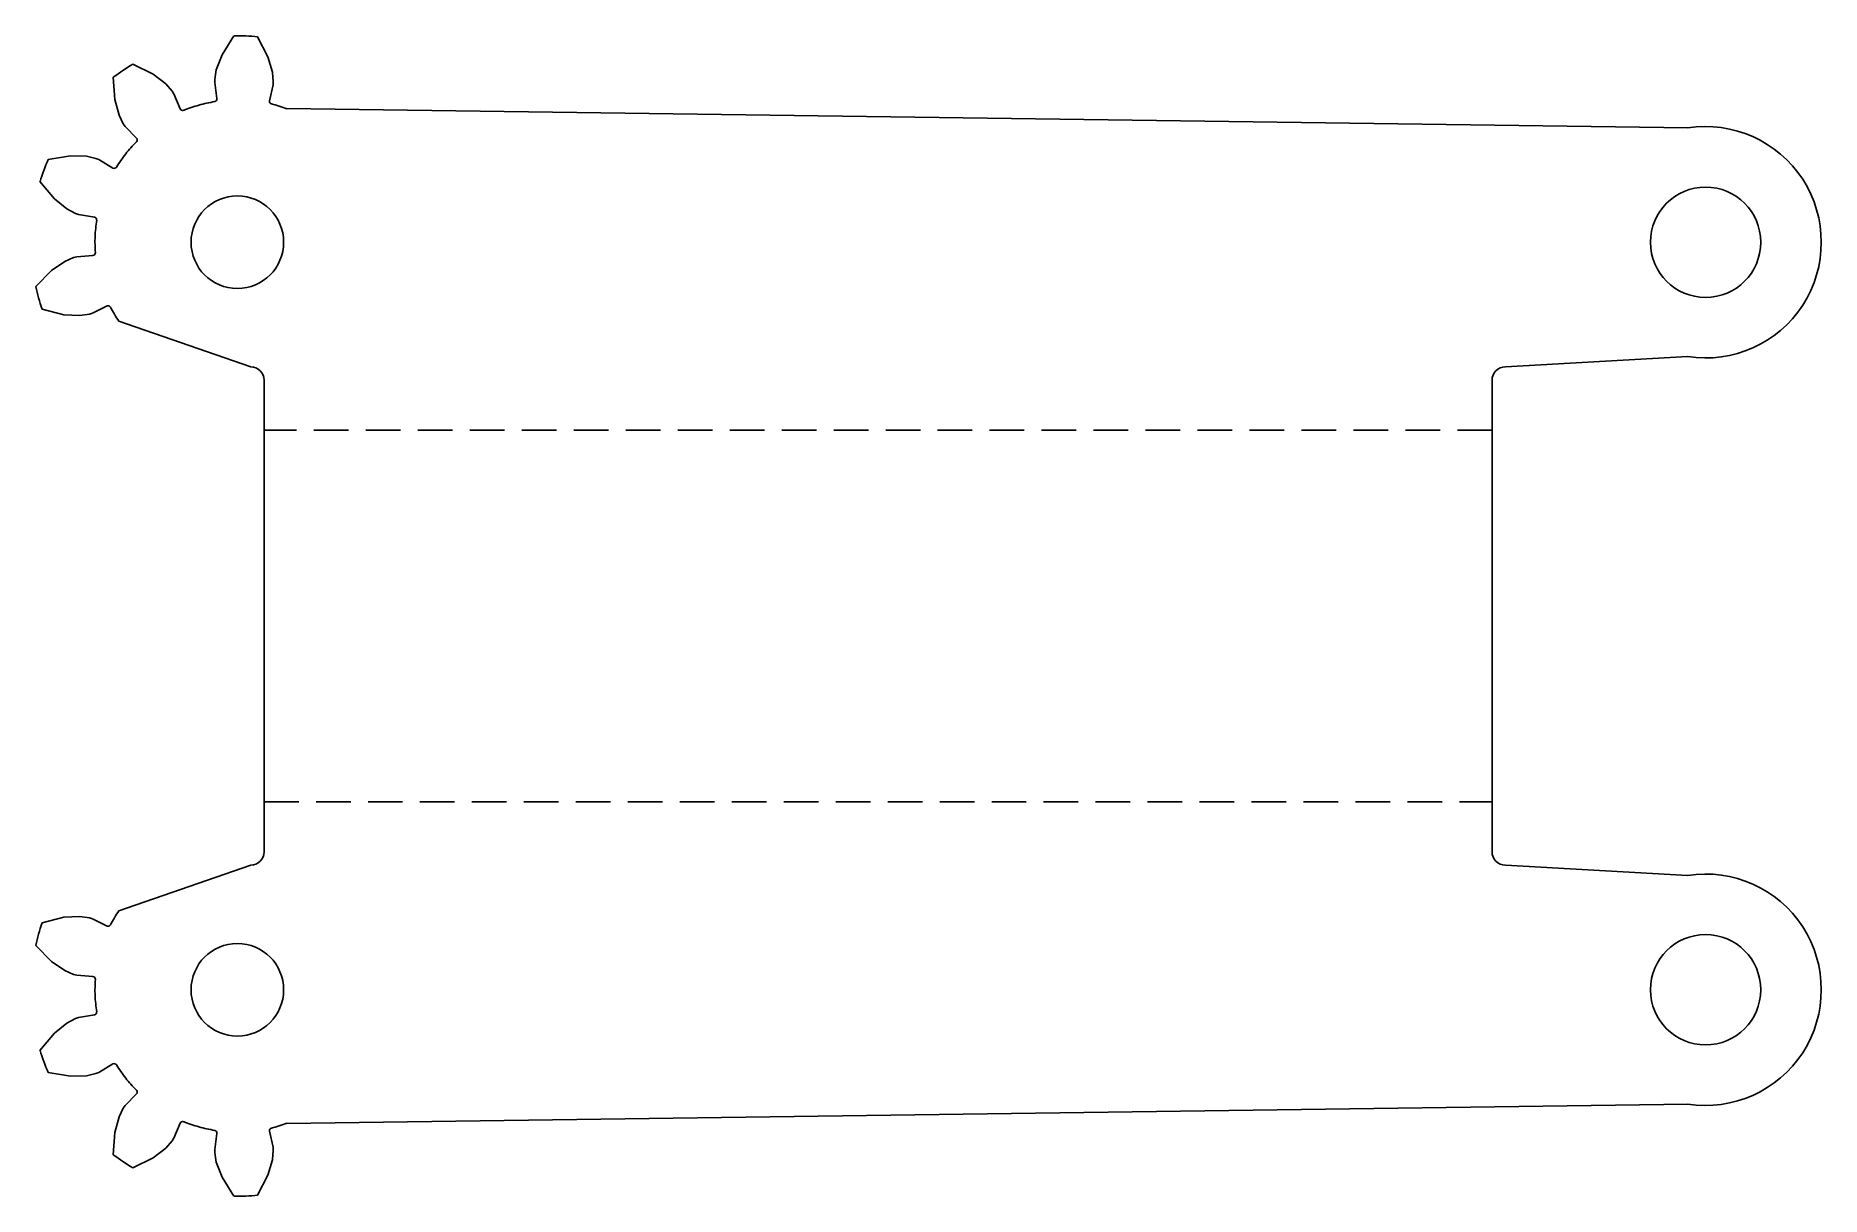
# Model space of a CAD drawing. Header units: millimetres. Extents: x -23 to 178, y -65 to 65.
import ezdxf

# ---------------------------------------------------------------- set-up
doc = ezdxf.new("R2010")
doc.units = ezdxf.units.MM
doc.linetypes.add('DASHED', pattern=[5.840677, 3.893785, -1.946892])
doc.layers.add('bendUp', color=5, linetype='DASHED')
doc.layers.add('outline', color=7, linetype='Continuous')

msp = doc.modelspace()

# ---------------------------------------------------------------- linework, layer by layer
at = {"layer": 'bendUp'}
for p, q in [((141, 20.87), (3, 20.87)), ((3, -20.87), (141, -20.87))]:
    msp.add_line(p, q, dxfattribs=at)
at = {"layer": 'outline'}
for p, q in [((-0.38, 65.19), (-1.72, 63.05)), ((3.44, 62.84), (2.28, 65.08)), ((-1.72, 63.05), (-2.37, 61.37)), ((3.95, 61.11), (3.44, 62.84)), ((-13.94, 60.54), (-13.77, 58.02)), ((-9.47, 60.88), (-11.73, 62.01)), ((-8.04, 59.78), (-9.47, 60.88)), ((-2.37, 61.37), (-2.55, 60.3)), ((-2.55, 60.3), (-2.55, 59.94)), ((4.04, 60.03), (3.95, 61.11)), ((-7.33, 58.96), (-8.04, 59.78)), ((-7.15, 58.65), (-7.33, 58.96)), ((-6.43, 56.97), (-7.15, 58.65)), ((-2.55, 59.94), (-2.29, 58.13)), ((3.61, 57.89), (4.01, 59.67)), ((4.01, 59.67), (4.04, 60.03)), ((-13.77, 58.02), (-13.3, 56.28)), ((-13.3, 56.28), (-12.82, 55.31)), ((163, 54.84), (5.56, 57)), ((-12.82, 55.31), (-12.61, 55.01)), ((-12.61, 55.01), (-11.34, 53.7)), ((-18.76, 51.71), (-21.25, 51.29)), ((-16.96, 51.66), (-18.76, 51.71)), ((-15.9, 51.41), (-16.96, 51.66)), ((-15.57, 51.27), (-15.9, 51.41)), ((-14, 50.33), (-15.57, 51.27)), ((-22.18, 48.8), (-20.56, 46.86)), ((-20.56, 46.86), (-19.16, 45.73)), ((-19.16, 45.73), (-18.2, 45.23)), ((-18.2, 45.23), (-17.86, 45.12)), ((-17.86, 45.12), (-16.05, 44.8)), ((-18.4, 40.26), (-19.4, 39.84)), ((-18.05, 40.35), (-18.4, 40.26)), ((-16.23, 40.51), (-18.05, 40.35)), ((-20.89, 38.83), (-22.66, 37.02)), ((-19.4, 39.84), (-20.89, 38.83)), ((-21.95, 34.47), (-19.5, 33.85)), ((-16.28, 34.02), (-14.64, 34.83)), ((-19.5, 33.85), (-17.69, 33.75)), ((-17.69, 33.75), (-16.62, 33.91)), ((-16.62, 33.91), (-16.28, 34.02)), ((-13.32, 33.13), (1.5, 27.99)), ((142.5, 27.99), (163, 29.15)), ((3, 26.49), (3, 23.99)), ((141, 23.99), (141, 26.49)), ((3, 23.99), (3, 17.75)), ((141, 17.75), (141, 23.99)), ((3, 17.75), (3, -17.75)), ((141, -17.75), (141, 17.75)), ((3, -17.75), (3, -23.99)), ((141, -23.99), (141, -17.75)), ((3, -23.99), (3, -26.49)), ((141, -26.49), (141, -23.99)), ((1.5, -27.99), (-13.32, -33.13)), ((163, -29.15), (142.5, -27.99)), ((-19.5, -33.85), (-21.95, -34.47)), ((-17.69, -33.75), (-19.5, -33.85)), ((-16.62, -33.91), (-17.69, -33.75)), ((-16.28, -34.02), (-16.62, -33.91)), ((-14.64, -34.83), (-16.28, -34.02)), ((-22.66, -37.02), (-20.89, -38.83)), ((-20.89, -38.83), (-19.4, -39.84)), ((-19.4, -39.84), (-18.4, -40.26)), ((-18.4, -40.26), (-18.05, -40.35)), ((-18.05, -40.35), (-16.23, -40.51)), ((-19.16, -45.73), (-20.56, -46.86)), ((-18.2, -45.23), (-19.16, -45.73)), ((-17.86, -45.12), (-18.2, -45.23)), ((-16.05, -44.8), (-17.86, -45.12)), ((-20.56, -46.86), (-22.18, -48.8)), ((-21.25, -51.29), (-18.76, -51.71)), ((-18.76, -51.71), (-16.96, -51.66)), ((-16.96, -51.66), (-15.9, -51.41)), ((-15.9, -51.41), (-15.57, -51.27)), ((-15.57, -51.27), (-14, -50.33)), ((-11.34, -53.7), (-12.61, -55.01)), ((-12.82, -55.31), (-13.3, -56.28)), ((-12.61, -55.01), (-12.82, -55.31)), ((5.56, -57), (163, -54.84)), ((-13.77, -58.02), (-13.94, -60.54)), ((-13.3, -56.28), (-13.77, -58.02)), ((-7.15, -58.65), (-6.43, -56.97)), ((-2.29, -58.13), (-2.55, -59.94)), ((4.01, -59.67), (3.61, -57.89)), ((-9.47, -60.88), (-8.04, -59.78)), ((-8.04, -59.78), (-7.33, -58.96)), ((-7.33, -58.96), (-7.15, -58.65)), ((-2.55, -59.94), (-2.55, -60.3)), ((3.95, -61.11), (4.04, -60.03)), ((4.04, -60.03), (4.01, -59.67)), ((-11.73, -62.01), (-9.47, -60.88)), ((-2.55, -60.3), (-2.37, -61.37)), ((-2.37, -61.37), (-1.72, -63.05)), ((3.44, -62.84), (3.95, -61.11)), ((-1.72, -63.05), (-0.38, -65.19)), ((2.28, -65.08), (3.44, -62.84))]:
    msp.add_line(p, q, dxfattribs=at)
for centre, radius in [((165, 41.99), 6.2), ((0, 41.99), 5.2), ((165, -41.99), 6.2), ((0, -41.99), 5.2)]:
    msp.add_circle(centre, radius, dxfattribs=at)
for centre, radius, start, end in [((0, 41.99), 23.2, 84.3706, 90.9294), ((0, 41.99), 23.2, 120.3706, 126.9294), ((-6.15, 57.09), 0.3, 203.219, 292.1644), ((0, 41.99), 16, 105.65, 112.1644), ((0, 41.99), 16, 99.1356, 105.65), ((-2.59, 58.09), 0.3, 279.1356, 8.081), ((3.9, 57.82), 0.3, 167.219, 256.1644), ((0, 41.99), 16, 69.65, 76.1644), ((165, 41.99), 13, 261.1501, 98.8499), ((0, 41.99), 16, 135.1356, 141.65), ((-11.55, 53.49), 0.3, 315.1356, 44.081), ((0, 41.99), 23.2, 156.3706, 162.9294), ((-13.85, 50.59), 0.3, 239.219, 328.1644), ((0, 41.99), 16, 141.65, 148.1644), ((-16.11, 44.51), 0.3, 351.1356, 80.081), ((0, 41.99), 16, 171.1356, 177.65), ((0, 41.99), 16, 177.65, 184.1644), ((-16.26, 40.81), 0.3, 275.219, 4.1644), ((0, 41.99), 23.2, 192.3706, 198.9294), ((-14.51, 34.56), 0.3, 27.1356, 116.081), ((0, 41.99), 16, 207.1356, 213.65), ((1.5, 26.49), 1.5, 0, 90), ((142.5, 26.49), 1.5, 90, 180), ((1.5, -26.49), 1.5, 270, 0), ((142.5, -26.49), 1.5, 180, 270), ((165, -41.99), 13, 261.1501, 98.8499), ((0, -41.99), 16, 146.35, 152.8644), ((0, -41.99), 23.2, 161.0706, 167.6294), ((-14.51, -34.56), 0.3, 243.919, 332.8644), ((-16.26, -40.81), 0.3, 355.8356, 84.781), ((0, -41.99), 16, 175.8356, 182.35), ((0, -41.99), 16, 182.35, 188.8644), ((-16.11, -44.51), 0.3, 279.919, 8.8644), ((0, -41.99), 23.2, 197.0706, 203.6294), ((-13.85, -50.59), 0.3, 31.8356, 120.781), ((0, -41.99), 16, 211.8356, 218.35), ((0, -41.99), 16, 218.35, 224.8644), ((-11.55, -53.49), 0.3, 315.919, 44.8644), ((-6.15, -57.09), 0.3, 67.8356, 156.781), ((0, -41.99), 16, 247.8356, 254.35), ((0, -41.99), 16, 254.35, 260.8644), ((-2.59, -58.09), 0.3, 351.919, 80.8644), ((3.9, -57.82), 0.3, 103.8356, 192.781), ((0, -41.99), 16, 283.8356, 290.35), ((0, -41.99), 23.2, 233.0706, 239.6294), ((0, -41.99), 23.2, 269.0706, 275.6294)]:
    msp.add_arc(centre, radius, start, end, dxfattribs=at)

doc.saveas('drawing.dxf')
